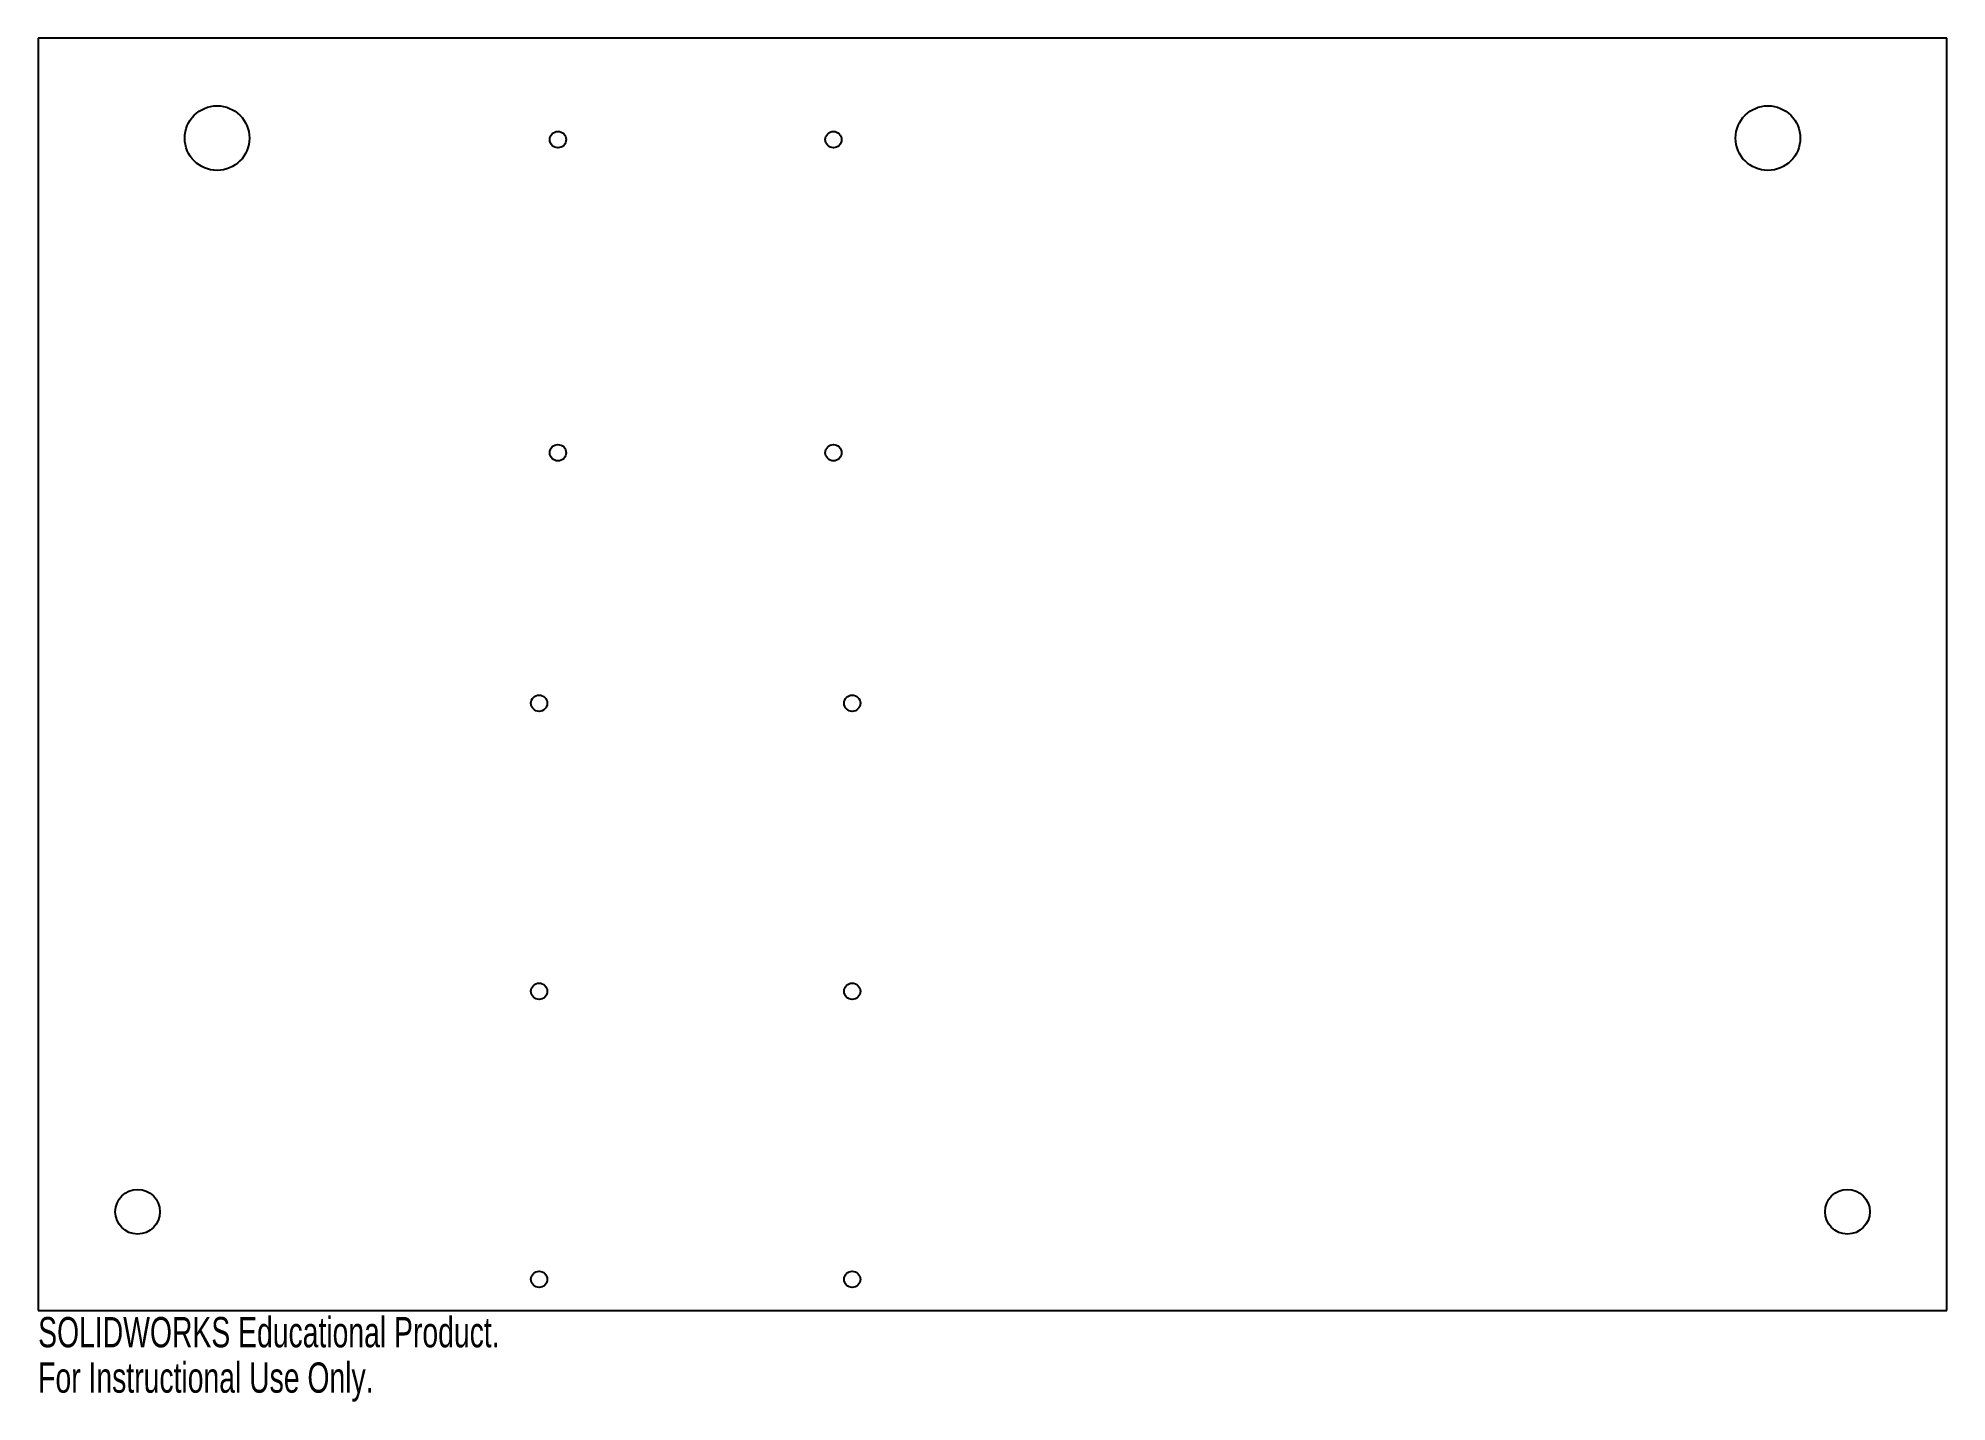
# Model space of a CAD drawing. Header units: millimetres. Extents: x 0 to 305, y -218 to 0.
import ezdxf

# ---------------------------------------------------------------- set-up
doc = ezdxf.new("R2010")
doc.units = ezdxf.units.MM
doc.styles.add('SLDTEXTSTYLE0', font='TXT', dxfattribs={"width": 0.7})

msp = doc.modelspace()

# ---------------------------------------------------------------- linework, layer by layer
at = {"color": 7, "linetype": 'Continuous', "lineweight": 25}
for p, q in [((304.8, 0), (0, 0)), ((0, 0), (0, -203.2)), ((304.8, -203.2), (304.8, 0)), ((0, -203.2), (304.8, -203.2))]:
    msp.add_line(p, q, dxfattribs=at)
for centre, radius in [((28.57, -15.96), 5.16), ((276.23, -15.96), 5.16), ((83, -16.2), 1.3), ((127, -16.2), 1.3), ((83, -66.2), 1.3), ((127, -66.2), 1.3), ((80, -106.2), 1.3), ((130, -106.2), 1.3), ((80, -152.2), 1.3), ((130, -152.2), 1.3), ((15.88, -187.41), 3.57), ((288.93, -187.41), 3.57), ((80, -198.2), 1.3), ((130, -198.2), 1.3)]:
    msp.add_circle(centre, radius, dxfattribs=at)

# ---------------------------------------------------------------- texts
at = {"color": 7, "linetype": 'Continuous', "char_height": 4.8336, "attachment_point": 1, "style": 'SLDTEXTSTYLE0'}
for s, insert in [('SOLIDWORKS Educational Product.', (0, -204.22)), ('For Instructional Use Only.', (0, -211.47))]:
    msp.add_mtext(s, dxfattribs=dict(at, insert=insert))

doc.saveas('drawing.dxf')
